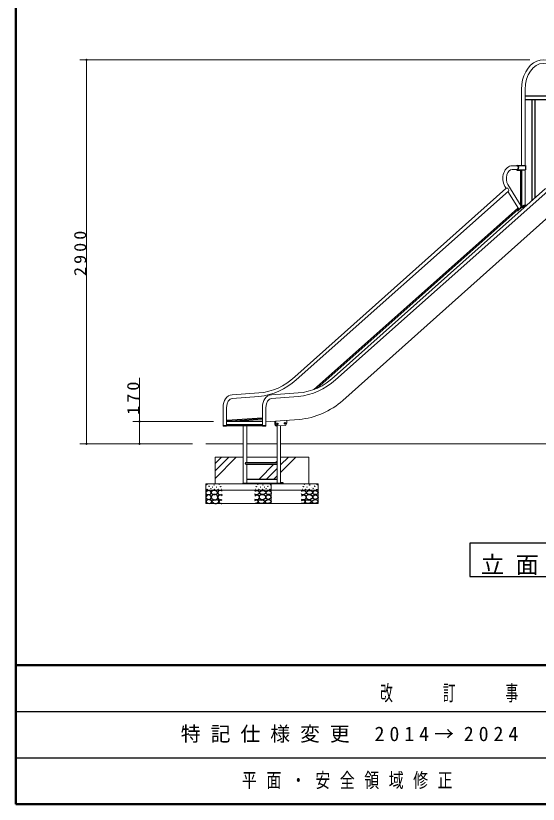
# Model space of a CAD drawing. Units: millimetres at full size. Extents: x -19538 to 12, y -3090 to 13350.
# Drawn here: x -19250 to -15307, y 0 to 5952 of the extents above; entities that cross this region are included whole.
import ezdxf

# ---------------------------------------------------------------- set-up
doc = ezdxf.new("R2010")
doc.units = ezdxf.units.MM
for name, color, linetype, lineweight in [('A3図枠', 7, 'Continuous', 25), ('線', 2, 'Continuous', 25), ('補助', 2, 'Continuous', 13)]:
    doc.layers.add(name, color=color, linetype=linetype, lineweight=lineweight)
doc.layers.add('図面プロファイル', color=7, linetype='Continuous')
doc.styles.add('ＭＳ ゴシック', font='')
doc.styles.get('ＭＳ ゴシック').set_extended_font_data('MS Gothic')

# ---------------------------------------------------------------- blocks, each defined once
blk = doc.blocks.new('dimension_origin')
at = {"color": 0, "linetype": 'Continuous', "lineweight": -2}
blk.add_circle((0, 0), 1.25, dxfattribs=at)

msp = doc.modelspace()

# ---------------------------------------------------------------- linework, layer by layer
at = {"layer": 'A3図枠', "lineweight": 50}
for p, q in [((-19250, 13350), (-19250, 0)), ((-19250, 1050), (0, 1050)), ((-19250, 0), (0, 0))]:
    msp.add_line(p, q, dxfattribs=at)
at = {"layer": 'A3図枠'}
for p, q in [((-19250, 700), (-12175, 700)), ((-19250, 350), (-12175, 350))]:
    msp.add_line(p, q, dxfattribs=at)
at = {"layer": '線', "color": 7, "lineweight": 13}
for p, q in [((-15433.118, 5396.398), (-15433.118, 4822.667)), ((-15405.918, 5396.398), (-15405.918, 4822.667)), ((-15503.531, 4792.892), (-15465.834, 4792.892)), ((-15502.824, 4820.092), (-15465.834, 4820.092)), ((-15405.918, 4790.317), (-15405.918, 4519.998)), ((-15550.603, 4649.15), (-17144.611, 3226.337)), ((-15253.618, 4649.15), (-16847.627, 3226.337)), ((-15550.022, 4649.623), (-15559.061, 4664.423)), ((-15435.618, 4514.48), (-15535.837, 4677.903)), ((-15532.532, 4628.82), (-17134.377, 3203.308)), ((-15235.547, 4628.82), (-16837.392, 3203.308)), ((-15456.273, 4496.121), (-15535.632, 4626.061)), ((-15179.927, 4479.098), (-16781.286, 3048.874)), ((-17416.028, 3104.76), (-17617.857, 3091.267)), ((-17119.043, 3104.76), (-17320.873, 3091.267)), ((-17415.022, 3077.597), (-17615.985, 3064.174)), ((-17118.037, 3077.597), (-17319, 3064.174)), ((-17686.053, 2995.951), (-17686.053, 2853.893)), ((-17658.853, 2995.951), (-17658.853, 2853.893)), ((-17389.068, 2995.951), (-17389.068, 2853.893)), ((-17361.868, 2995.951), (-17361.868, 2853.893)), ((-17361.868, 2887.823), (-17111.642, 2905.034)), ((-17295.931, 2892.577), (-17295.931, 2875.186)), ((-17274.63, 2856.087), (-17217.757, 2859.541)), ((-17251.277, 2857.506), (-17251.277, 2719.998)), ((-17204.831, 2898.624), (-17204.831, 2879.373)), ((-17658.853, 2853.893), (-17686.053, 2853.893)), ((-17533.035, 2856.193), (-17533.035, 2719.998)), ((-17505.835, 2856.193), (-17505.835, 2719.998)), ((-17361.868, 2853.893), (-17389.068, 2853.893)), ((-17277.812, 2856.087), (-17280.994, 2856.087)), ((-17278.477, 2856.106), (-17278.477, 2719.998)), ((-17274.63, 2856.087), (-17277.812, 2856.087)), ((-17533.035, 2719.998), (-17816.53, 2719.998)), ((-17533.035, 2719.998), (-17533.035, 2424.996)), ((-17505.835, 2719.998), (-17505.835, 2579.984)), ((-17278.477, 2719.998), (-17505.835, 2719.998)), ((-17278.477, 2719.998), (-17278.477, 2424.996)), ((-17251.277, 2719.998), (-17251.277, 2424.996)), ((-15054.733, 2719.998), (-17251.277, 2719.998)), ((-17533.035, 2619.998), (-17745.82, 2619.998)), ((-17745.82, 2619.998), (-17745.82, 2419.998)), ((-17278.477, 2619.998), (-17505.835, 2619.998)), ((-17038.713, 2619.998), (-17251.277, 2619.998)), ((-17038.713, 2619.998), (-17038.713, 2419.998)), ((-17505.835, 2566.984), (-17505.835, 2424.996)), ((-17816.53, 2419.998), (-17816.53, 2269.998)), ((-16968.002, 2419.998), (-17816.53, 2419.998)), ((-17505.835, 2424.996), (-17533.035, 2424.996)), ((-17511.839, 2424.996), (-17519.435, 2424.996)), ((-17321.556, 2419.998), (-17321.556, 2269.998)), ((-17278.477, 2424.996), (-17251.277, 2424.996)), ((-17272.473, 2424.996), (-17264.877, 2424.996)), ((-16968.002, 2419.998), (-16968.002, 2269.998)), ((-16968.002, 2369.998), (-17816.53, 2369.998)), ((-16968.002, 2269.998), (-17816.53, 2269.998))]:
    msp.add_line(p, q, dxfattribs=at)
at = {"layer": '線'}
for p, q in [((-15405.918, 5347.198), (-15136.133, 5347.198)), ((-15405.918, 5319.998), (-15136.133, 5319.998)), ((-15353.188, 4560.19), (-15353.188, 5319.998)), ((-15331.488, 4579.479), (-15331.488, 5319.998)), ((-15465.834, 4822.667), (-15403.389, 4822.667)), ((-15465.834, 4820.092), (-15465.834, 4822.667)), ((-15403.389, 4822.667), (-15403.389, 4790.317)), ((-15468.12, 4792.892), (-15468.12, 4787.892)), ((-15468.12, 4787.892), (-15433.401, 4787.892)), ((-15465.834, 4792.892), (-15465.834, 4790.317)), ((-15465.834, 4790.317), (-15403.389, 4790.317)), ((-15439.034, 4787.892), (-15430.148, 4787.892)), ((-15439.034, 4521.092), (-15439.034, 4787.892)), ((-15430.148, 4513.3), (-15430.148, 4787.892)), ((-15462.558, 4497.377), (-16999.953, 3130.856)), ((-15457.243, 4491.398), (-16978.016, 3139.652)), ((-15426.939, 4509.536), (-15453.084, 4486.298)), ((-15439.034, 4521.092), (-15434.591, 4513.3)), ((-15435.383, 4514.689), (-15435.618, 4514.48)), ((-15427.248, 4512.65), (-15434.805, 4512.65)), ((-15434.591, 4513.3), (-15430.148, 4513.3)), ((-15427.335, 4511.982), (-15427.335, 4510.943)), ((-15422.064, 4517.946), (-15426.279, 4514.2)), ((-15411.361, 4508.373), (-15422.335, 4508.373)), ((-15412.529, 4507.335), (-15422.335, 4507.335)), ((-15422.064, 4517.946), (-15414.993, 4519.198)), ((-15422.064, 4517.946), (-15400.591, 4517.946)), ((-15399.182, 4519.198), (-15414.993, 4519.198)), ((-17655.133, 2898.201), (-17391.064, 2916.741)), ((-17658.853, 2889.92), (-17390.503, 2908.761)), ((-17389.068, 2889.92), (-17658.853, 2889.92)), ((-17389.068, 2864.92), (-17658.853, 2864.92)), ((-17292.749, 2892.577), (-17292.749, 2875.186)), ((-17289.567, 2892.796), (-17289.567, 2875.186)), ((-17658.853, 2856.193), (-17686.053, 2856.193)), ((-17389.068, 2856.193), (-17658.853, 2856.193)), ((-17361.868, 2856.193), (-17389.068, 2856.193)), ((-17512.935, 2579.984), (-17278.477, 2579.984)), ((-17512.935, 2566.984), (-17278.477, 2566.984)), ((-17505.835, 2454.996), (-17278.477, 2454.996)), ((-17505.835, 2424.996), (-17278.477, 2424.996))]:
    msp.add_line(p, q, dxfattribs=at)
for points in [[(-17533.035, 2424.996), (-17505.835, 2424.996), (-17505.835, 2422.998), (-17506.064, 2421.85), (-17506.714, 2420.877), (-17507.687, 2420.227), (-17508.835, 2419.998), (-17530.035, 2419.998), (-17531.183, 2420.227), (-17532.156, 2420.877), (-17532.807, 2421.85), (-17533.035, 2422.998)], [(-17278.477, 2424.996), (-17251.277, 2424.996), (-17251.277, 2422.998), (-17251.505, 2421.85), (-17252.155, 2420.877), (-17253.129, 2420.227), (-17254.277, 2419.998), (-17275.477, 2419.998), (-17276.625, 2420.227), (-17277.598, 2420.877), (-17278.248, 2421.85), (-17278.477, 2422.998)], [(-17794.082, 2369.401), (-17800.544, 2366.86), (-17806.756, 2363.38), (-17812.614, 2359.343), (-17816.261, 2353.875), (-17815.249, 2346.293), (-17810.241, 2339.934), (-17803.376, 2337.344), (-17795.666, 2337.082), (-17788.054, 2337.686), (-17781.725, 2340.25), (-17777.972, 2345.536), (-17776.655, 2351.974), (-17777.503, 2357.18), (-17780.457, 2362.113), (-17786.617, 2366.94)], [(-17796.617, 2336.448), (-17801.945, 2333.656), (-17807.389, 2329.478), (-17813.838, 2322.658), (-17816.261, 2315.853), (-17812.633, 2311.026), (-17806.122, 2306.664), (-17799.485, 2302.377), (-17792.815, 2300.328), (-17785.17, 2302.774), (-17778.873, 2309.199), (-17775.767, 2317.477), (-17777.289, 2325.992), (-17785.447, 2333.243)], [(-17754.658, 2369.491), (-17759.562, 2368.874), (-17765.199, 2366.788), (-17773.17, 2361.001), (-17776.822, 2354.085), (-17775.948, 2350.122), (-17772.227, 2345.705), (-17762.736, 2340.933), (-17752.766, 2339.489), (-17745.415, 2339.316), (-17737.899, 2340.84), (-17730.301, 2345.455), (-17726.547, 2351.652), (-17727.516, 2356.305), (-17732.223, 2361.653), (-17742.892, 2367.859)], [(-17767.362, 2305.161), (-17754.773, 2298.305), (-17741.413, 2297.323), (-17731.129, 2304.777), (-17726.277, 2316.514), (-17728.557, 2327.291), (-17735.467, 2335.434), (-17744.292, 2338.868), (-17755.468, 2337.596), (-17769.223, 2329.542), (-17775.2, 2318.676), (-17772.564, 2311.482)], [(-17370.724, 2305.161), (-17383.314, 2298.305), (-17396.673, 2297.323), (-17406.957, 2304.777), (-17411.809, 2316.514), (-17409.529, 2327.291), (-17402.62, 2335.434), (-17393.794, 2338.868), (-17382.618, 2337.596), (-17368.863, 2329.542), (-17362.886, 2318.676), (-17365.522, 2311.482)], [(-17383.428, 2369.491), (-17378.524, 2368.874), (-17372.887, 2366.788), (-17364.916, 2361.001), (-17361.264, 2354.085), (-17362.139, 2350.122), (-17365.859, 2345.705), (-17375.35, 2340.933), (-17385.32, 2339.489), (-17392.671, 2339.316), (-17400.187, 2340.84), (-17407.786, 2345.455), (-17411.539, 2351.652), (-17410.57, 2356.305), (-17405.863, 2361.653), (-17395.195, 2367.859)], [(-17341.47, 2336.448), (-17336.141, 2333.656), (-17330.697, 2329.478), (-17324.248, 2322.658), (-17321.825, 2315.853), (-17325.453, 2311.026), (-17331.964, 2306.664), (-17338.602, 2302.377), (-17345.272, 2300.328), (-17352.916, 2302.774), (-17359.213, 2309.199), (-17362.319, 2317.477), (-17360.797, 2325.992), (-17352.639, 2333.243)], [(-17344.004, 2369.401), (-17337.542, 2366.86), (-17331.33, 2363.38), (-17325.472, 2359.343), (-17321.825, 2353.875), (-17322.837, 2346.293), (-17327.845, 2339.934), (-17334.711, 2337.344), (-17342.42, 2337.082), (-17350.032, 2337.686), (-17356.362, 2340.25), (-17360.114, 2345.536), (-17361.431, 2351.974), (-17360.583, 2357.18), (-17357.629, 2362.113), (-17351.469, 2366.94)], [(-17017.171, 2305.161), (-17029.76, 2298.305), (-17043.12, 2297.323), (-17053.403, 2304.777), (-17058.256, 2316.514), (-17055.975, 2327.291), (-17049.066, 2335.434), (-17040.241, 2338.868), (-17029.064, 2337.596), (-17015.31, 2329.542), (-17009.333, 2318.676), (-17011.968, 2311.482)], [(-17029.875, 2369.491), (-17024.971, 2368.874), (-17019.333, 2366.788), (-17011.362, 2361.001), (-17007.711, 2354.085), (-17008.585, 2350.122), (-17012.306, 2345.705), (-17021.797, 2340.933), (-17031.767, 2339.489), (-17039.117, 2339.316), (-17046.633, 2340.84), (-17054.232, 2345.455), (-17057.986, 2351.652), (-17057.017, 2356.305), (-17052.31, 2361.653), (-17041.641, 2367.859)], [(-16987.916, 2336.448), (-16982.587, 2333.656), (-16977.144, 2329.478), (-16970.695, 2322.658), (-16968.271, 2315.853), (-16971.899, 2311.026), (-16978.411, 2306.664), (-16985.048, 2302.377), (-16991.718, 2300.328), (-16999.363, 2302.774), (-17005.66, 2309.199), (-17008.766, 2317.477), (-17007.244, 2325.992), (-16999.086, 2333.243)], [(-16990.451, 2369.401), (-16983.989, 2366.86), (-16977.777, 2363.38), (-16971.919, 2359.343), (-16968.271, 2353.875), (-16969.283, 2346.293), (-16974.291, 2339.934), (-16981.157, 2337.344), (-16988.867, 2337.082), (-16996.479, 2337.686), (-17002.808, 2340.25), (-17006.561, 2345.536), (-17007.878, 2351.974), (-17007.029, 2357.18), (-17004.075, 2362.113), (-16997.916, 2366.94)], [(-17797.436, 2300.516), (-17808.755, 2294.496), (-17815.566, 2285.681), (-17807.08, 2274.412), (-17788.645, 2270.297), (-17774.291, 2276.408), (-17768.866, 2286.78), (-17779.648, 2295.889)], [(-17740.332, 2296.371), (-17747.867, 2296.998), (-17756.009, 2295.56), (-17764.937, 2291.503), (-17769.254, 2286.1), (-17766.567, 2281.418), (-17760.605, 2276.91), (-17754.126, 2273.067), (-17746.819, 2270.693), (-17734.97, 2270.927), (-17724.655, 2275.018), (-17719.951, 2279.825), (-17717.898, 2285.559), (-17718.957, 2290.708), (-17723.033, 2295.29), (-17731.432, 2297.83)], [(-17397.754, 2296.371), (-17390.219, 2296.998), (-17382.077, 2295.56), (-17373.149, 2291.503), (-17368.832, 2286.1), (-17371.519, 2281.418), (-17377.482, 2276.91), (-17383.96, 2273.067), (-17391.267, 2270.693), (-17403.116, 2270.927), (-17413.431, 2275.018), (-17418.135, 2279.825), (-17420.189, 2285.559), (-17419.129, 2290.708), (-17415.053, 2295.29), (-17406.655, 2297.83)], [(-17340.651, 2300.516), (-17329.331, 2294.496), (-17322.52, 2285.681), (-17331.006, 2274.412), (-17349.441, 2270.297), (-17363.795, 2276.408), (-17369.22, 2286.78), (-17358.439, 2295.889)], [(-17044.2, 2296.371), (-17036.666, 2296.998), (-17028.524, 2295.56), (-17019.596, 2291.503), (-17015.279, 2286.1), (-17017.966, 2281.418), (-17023.928, 2276.91), (-17030.407, 2273.067), (-17037.714, 2270.693), (-17049.562, 2270.927), (-17059.878, 2275.018), (-17064.581, 2279.825), (-17066.635, 2285.559), (-17065.576, 2290.708), (-17061.5, 2295.29), (-17053.101, 2297.83)], [(-16987.097, 2300.516), (-16975.778, 2294.496), (-16968.967, 2285.681), (-16977.453, 2274.412), (-16995.888, 2270.297), (-17010.242, 2276.408), (-17015.667, 2286.78), (-17004.885, 2295.889)]]:
    msp.add_lwpolyline(points, close=True, dxfattribs=at)
for points in [[(-17251.277, 2427.996), (-17236.047, 2427.996), (-17235.047, 2427.728), (-17234.315, 2426.996), (-17234.047, 2425.996), (-17234.047, 2424.996), (-17251.277, 2424.996)], [(-17691.53, 2363.297), (-17699.958, 2368.153), (-17708.64, 2369.634), (-17714.26, 2367.946), (-17719.413, 2364.248), (-17723.885, 2358.939), (-17725.75, 2352.208), (-17722.082, 2343.437), (-17714.027, 2336.999), (-17705.728, 2334.62), (-17698.501, 2335.731), (-17694.451, 2339.107), (-17691.53, 2343.653)], [(-17691.847, 2327.177), (-17698.988, 2332.639), (-17707.056, 2335.098), (-17713.761, 2333.873), (-17719.73, 2330.028), (-17724.123, 2324.247), (-17725.75, 2317.037), (-17723.086, 2308.429), (-17716.878, 2301.512), (-17709.239, 2297.64), (-17701.67, 2296.759), (-17696.516, 2298.198), (-17691.847, 2300.878)], [(-17446.556, 2363.297), (-17438.129, 2368.153), (-17429.446, 2369.634), (-17423.826, 2367.946), (-17418.673, 2364.248), (-17414.201, 2358.939), (-17412.336, 2352.208), (-17416.004, 2343.437), (-17424.059, 2336.999), (-17432.358, 2334.62), (-17439.585, 2335.731), (-17443.635, 2339.107), (-17446.556, 2343.653)], [(-17446.239, 2327.177), (-17439.098, 2332.639), (-17431.03, 2335.098), (-17424.325, 2333.873), (-17418.356, 2330.028), (-17413.964, 2324.247), (-17412.336, 2317.037), (-17415, 2308.429), (-17421.208, 2301.512), (-17428.847, 2297.64), (-17436.417, 2296.759), (-17441.57, 2298.198), (-17446.239, 2300.878)], [(-17093.002, 2363.297), (-17084.575, 2368.153), (-17075.892, 2369.634), (-17070.273, 2367.946), (-17065.12, 2364.248), (-17060.648, 2358.939), (-17058.782, 2352.208), (-17062.451, 2343.437), (-17070.506, 2336.999), (-17078.805, 2334.62), (-17086.031, 2335.731), (-17090.082, 2339.107), (-17093.002, 2343.653)], [(-17092.686, 2327.177), (-17085.545, 2332.639), (-17077.477, 2335.098), (-17070.771, 2333.873), (-17064.803, 2330.028), (-17060.41, 2324.247), (-17058.782, 2317.037), (-17061.447, 2308.429), (-17067.654, 2301.512), (-17075.294, 2297.64), (-17082.863, 2296.759), (-17088.017, 2298.198), (-17092.686, 2300.878)], [(-17691.53, 2292.64), (-17697.549, 2295.959), (-17704.838, 2296.759), (-17713.554, 2292.425), (-17717.829, 2285.669), (-17717.216, 2281.999), (-17714.344, 2277.748), (-17707.181, 2272.276), (-17699.768, 2270.461), (-17695.472, 2271.512), (-17691.53, 2273.629)], [(-17446.556, 2292.64), (-17440.538, 2295.959), (-17433.248, 2296.759), (-17424.532, 2292.425), (-17420.257, 2285.669), (-17420.87, 2281.999), (-17423.743, 2277.748), (-17430.905, 2272.276), (-17438.318, 2270.461), (-17442.614, 2271.512), (-17446.556, 2273.629)], [(-17093.002, 2292.64), (-17086.984, 2295.959), (-17079.695, 2296.759), (-17070.978, 2292.425), (-17066.704, 2285.669), (-17067.316, 2281.999), (-17070.189, 2277.748), (-17077.352, 2272.276), (-17084.764, 2270.461), (-17089.061, 2271.512), (-17093.002, 2273.629)]]:
    msp.add_lwpolyline(points, dxfattribs=at)
for centre in [(-17809.924, 2412.175), (-17790.913, 2400.769), (-17777.923, 2383.976), (-17763.981, 2393.481), (-17752.575, 2409.957), (-17733.034, 2393.547), (-17714.113, 2414.09), (-17704.113, 2397.061), (-17433.973, 2397.061), (-17423.973, 2414.09), (-17405.052, 2393.547), (-17385.511, 2409.957), (-17374.105, 2393.481), (-17360.163, 2383.976), (-17347.173, 2400.769), (-17328.162, 2412.175), (-17080.42, 2397.061), (-17070.419, 2414.09), (-17051.498, 2393.547), (-17031.958, 2409.957), (-17020.552, 2393.481), (-17006.61, 2383.976), (-16993.619, 2400.769), (-16974.609, 2412.175), (-17806.756, 2377.322), (-17749.089, 2376.371), (-17721.411, 2376.519), (-17699.247, 2375.978), (-17438.839, 2375.978), (-17416.675, 2376.519), (-17388.997, 2376.371), (-17331.33, 2377.322), (-17085.286, 2375.978), (-17063.121, 2376.519), (-17035.444, 2376.371), (-16977.777, 2377.322)]:
    msp.add_circle(centre, 1, dxfattribs=at)
for centre, radius, start, end in [((-15470.259, 4511.329), 30.345, 272.51845, 304.6497), ((-15459.901, 4494.388), 4, 311.63246, 131.63246), ((-17654.853, 2894.21), 4, 94.01618, 274.01618), ((-17512.935, 2573.484), 6.5, 90, 270)]:
    msp.add_arc(centre, radius, start, end, dxfattribs=at)
at = {"layer": '線', "color": 7, "lineweight": 13}
for centre, radius, start, end in [((-17449.905, 3544.142), 440.686, 274.4089, 313.84975), ((-17152.921, 3544.142), 440.686, 274.4089, 313.84975), ((-17468.337, 3572.742), 498.007, 276.14574, 312.1129), ((-17171.352, 3572.742), 498.007, 276.14574, 312.1129), ((-17164.692, 3478.156), 575.572, 275.28839, 311.76904)]:
    msp.add_arc(centre, radius, start, end, dxfattribs=at)
for centre, major_axis, ratio, start_param, end_param in [((-15271.026, 5396.398), (0, -223.6), 0.724921, 2.15648428, 4.71238898), ((-15271.026, 5396.398), (0, -196.4), 0.686825, 1.57079633, 4.71238898), ((-15502.824, 4724.492), (0, 95.6), 0.75617, 6.28318531, 8.53338545), ((-15502.824, 4724.492), (0, -68.4), 0.659209, 3.14159265, 5.46168822), ((-15541.567, 4638.985), (9.035, -10.165), 0.800645, 0, 3.14159265), ((-17613.763, 2995.951), (0, 95.469), 0.757208, 0.05666593, 1.57079633), ((-17613.763, 2995.951), (0, -68.306), 0.660113, 3.19088523, 4.71238898), ((-17316.778, 2995.951), (0, 95.469), 0.757208, 0.05666593, 1.57079633), ((-17316.778, 2995.951), (0, -68.306), 0.660113, 3.19088523, 4.71238898), ((-17280.994, 2875.186), (0, -19.098), 0.7821, 4.71238898, 6.28318531), ((-17218.139, 2879.373), (0, 19.84), 0.670797, 3.17033066, 4.71238898)]:
    msp.add_ellipse(centre, major_axis=major_axis, ratio=ratio, start_param=start_param, end_param=end_param, dxfattribs=at)
at = {"layer": '線'}
for centre, major_axis, ratio, start_param, end_param in [((-15465.834, 4806.492), (0, 16.175), 0.718186, 2.94352079, 6.8552136), ((-15465.834, 4806.492), (0, 13.6), 0.707107, 3.14159265, 6.28318531), ((-15445.945, 4505.301), (-10.327, -9.18), 0.47055, 0, 3.14159265), ((-15422.335, 4511.982), (-5, 0), 0.721679, 5.62109344, 7.85398163), ((-15422.335, 4510.943), (-5, 0), 0.721679, 6.28318531, 7.85398163), ((-17277.812, 2875.186), (0, -19.098), 0.7821, 4.71238898, 6.28318531), ((-17274.63, 2875.186), (0, -19.098), 0.7821, 4.71238898, 6.28318531)]:
    msp.add_ellipse(centre, major_axis=major_axis, ratio=ratio, start_param=start_param, end_param=end_param, dxfattribs=at)
for centre in [(-17274.63, 2871.186), (-17218.139, 2875.373)]:
    msp.add_ellipse(centre, major_axis=(0, -6), ratio=0.707107, dxfattribs=at)
at = {"layer": '補助'}
for p, q in [((-15371.026, 5619.998), (-18766.53, 5619.998)), ((-18716.53, 2719.998), (-18716.53, 5619.998)), ((-18316.53, 2719.998), (-18316.53, 3219.205)), ((-17758.853, 2889.92), (-18366.53, 2889.92)), ((-17916.53, 2719.998), (-18766.53, 2719.998)), ((-17916.53, 2719.998), (-18366.53, 2719.998)), ((-17745.82, 2459.756), (-17585.578, 2619.998)), ((-17745.82, 2515.883), (-17641.704, 2619.998)), ((-17745.82, 2572.01), (-17697.831, 2619.998)), ((-17251.277, 2505.287), (-17136.565, 2619.998)), ((-17251.277, 2561.413), (-17192.692, 2619.998)), ((-17251.277, 2617.54), (-17248.818, 2619.998)), ((-17413.821, 2454.996), (-17301.833, 2566.984)), ((-17288.833, 2579.984), (-17278.477, 2590.34)), ((-17357.694, 2454.996), (-17278.477, 2534.213)), ((-17301.568, 2454.996), (-17278.477, 2478.087)), ((-17448.818, 2419.998), (-17443.821, 2424.996)), ((-17392.692, 2419.998), (-17387.694, 2424.996)), ((-17336.565, 2419.998), (-17331.568, 2424.996))]:
    msp.add_line(p, q, dxfattribs=at)
at = {"layer": '補助', "lineweight": 25}
msp.add_lwpolyline([(-15822.533, 1969.998), (-15822.533, 1719.998), (-13822.533, 1719.998), (-13822.533, 1969.998)], close=True, dxfattribs=at)

# ---------------------------------------------------------------- block references
at = {"layer": '補助', "xscale": 3.33, "yscale": 3.33}
for p, rotation in [((-18716.53, 5619.998), 270), ((-18316.53, 2889.92), 270), ((-18716.53, 2719.998), 90), ((-18316.53, 2719.998), 90)]:
    msp.add_blockref('dimension_origin', p, dxfattribs=dict(at, rotation=rotation))

# ---------------------------------------------------------------- texts
at = {"layer": 'A3図枠', "color": 4, "insert": (-15712.5, 768.333), "char_height": 117.3, "attachment_point": 8, "style": 'ＭＳ ゴシック'}
msp.add_mtext('\\T1.64;\\W0.6;改\u3000\u3000訂\u3000\u3000事\u3000\u3000項', dxfattribs=at)
at = {"layer": '図面プロファイル', "char_height": 110, "attachment_point": 5, "style": 'ＭＳ ゴシック'}
for s, insert in [('\\T1.5;特記仕様変更\\~2014→2024', (-16712.5, 525)), ('\\T1.64;\\W0.75;平面・安全領域修正', (-16712.5, 175))]:
    msp.add_mtext(s, dxfattribs=dict(at, insert=insert))
at = {"layer": '補助', "char_height": 91.64, "attachment_point": 8, "rotation": 90, "style": 'ＭＳ ゴシック'}
for s, insert in [('\\T1.33;\\W1.1;2900', (-18717.53, 4169.998)), ('\\T1.33;\\W1.1;170', (-18317.53, 3076.348))]:
    msp.add_mtext(s, dxfattribs=dict(at, insert=insert))
at = {"layer": '補助', "insert": (-14822.533, 1728.332), "char_height": 128.3, "attachment_point": 8, "style": 'ＭＳ ゴシック'}
msp.add_mtext('\\T1.5;立面図\\~S=1／50', dxfattribs=at)

doc.saveas('drawing.dxf')
